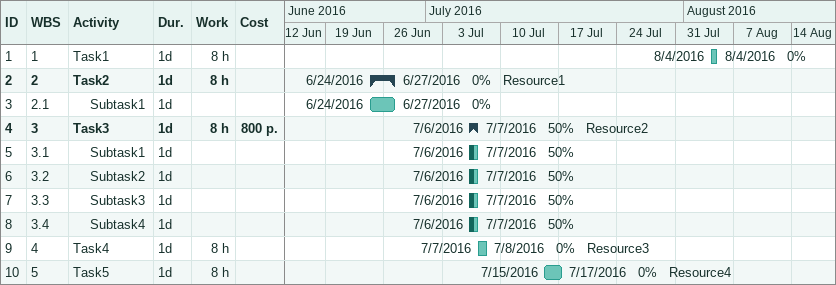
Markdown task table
| ID | WBS | Task | Duration | Start | Finish | Resources | % complete | Work (h) | Cost (р.) |
|---|---|---|---|---|---|---|---|---|---|
| 1 | 1 | Task1 | 1d | 2016-08-04 | 2016-08-04 |  | 0 | 8 |  |
| 2 | 2 | **Task2** | 1d | 2016-06-24 | 2016-06-27 | Resource1 | 0 | 8 |  |
| 3 | 2.1 | Subtask1 | 1d | 2016-06-24 | 2016-06-27 |  | 0 |  |  |
| 4 | 3 | **Task3** | 1d | 2016-07-06 | 2016-07-07 | Resource2 | 50 | 8 | 800 |
| 5 | 3.1 | Subtask1 | 1d | 2016-07-06 | 2016-07-07 |  | 50 |  |  |
| 6 | 3.2 | Subtask2 | 1d | 2016-07-06 | 2016-07-07 |  | 50 |  |  |
| 7 | 3.3 | Subtask3 | 1d | 2016-07-06 | 2016-07-07 |  | 50 |  |  |
| 8 | 3.4 | Subtask4 | 1d | 2016-07-06 | 2016-07-07 |  | 50 |  |  |
| 9 | 4 | Task4 | 1d | 2016-07-07 | 2016-07-08 | Resource3 | 0 | 8 |  |
| 10 | 5 | Task5 | 1d | 2016-07-15 | 2016-07-17 | Resource4 | 0 | 8 |  |
